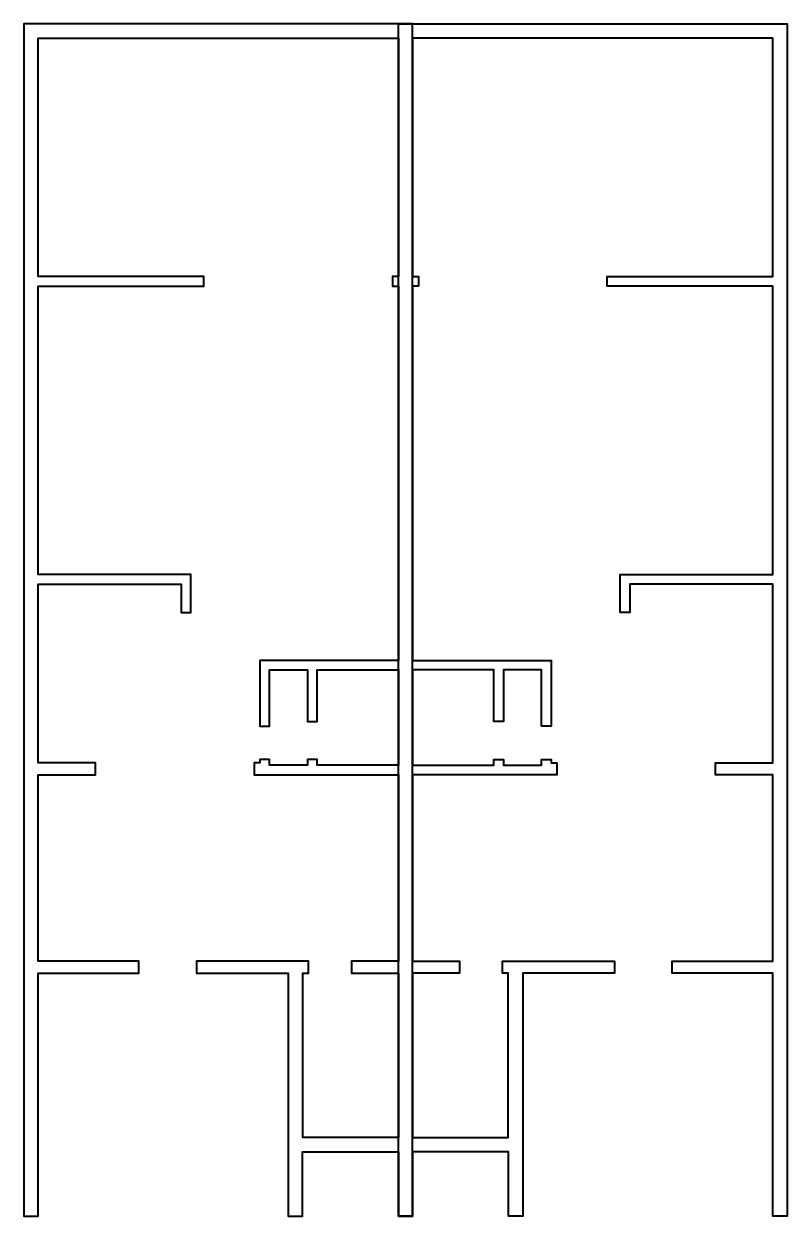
# Model space of a CAD drawing. Header units: inches. Extents: x 169576 to 185576, y -207745 to -182745.
import ezdxf

# ---------------------------------------------------------------- set-up
doc = ezdxf.new("R2010")
doc.units = ezdxf.units.IN
doc.header["$MEASUREMENT"] = 0
doc.layers.add('Pavo-WALL-AR', color=7, linetype='Continuous', lineweight=40)

msp = doc.modelspace()

# ---------------------------------------------------------------- linework, layer by layer
at = {"layer": 'Pavo-WALL-AR', "color": 1, "elevation": 0}
for points in [[(169576, -182745), (169576, -207745), (169876, -207745), (169876, -202647), (171986, -202647), (171986, -202397), (169876, -202397), (169876, -198491), (171075, -198491), (171075, -198241), (169876, -198241), (169876, -194491), (172875, -194491), (172875, -195091), (173075, -195091), (173075, -194291), (169876, -194291), (169876, -188245), (173351, -188245), (173351, -188045), (169876, -188045), (169876, -183045), (177426, -183045), (177426, -188045), (177306, -188045), (177306, -188245), (177426, -188245), (177426, -196091), (174525, -196091), (174525, -197471), (174725, -197471), (174725, -196291), (175525, -196291), (175525, -197371), (175725, -197371), (175725, -196291), (177426, -196291), (177426, -198291), (175725, -198291), (175725, -198171), (175525, -198171), (175525, -198291), (174725, -198291), (174725, -198171), (174525, -198171), (174525, -198241), (174405, -198241), (174405, -198491), (177426, -198491), (177426, -202397), (176446, -202397), (176446, -202647), (177426, -202647), (177426, -206095), (175426, -206095), (175426, -202647), (175546, -202647), (175546, -202397), (173196, -202397), (173196, -202647), (175116, -202647), (175116, -207745), (175416, -207745), (175416, -206395), (177426, -206395), (177426, -207745), (177726, -207745), (177726, -182745), (169576, -182745), (169576, -207745)], [(185576, -182745), (185576, -207745), (185276, -207745), (185276, -202647), (183166, -202647), (183166, -202397), (185276, -202397), (185276, -198491), (184077, -198491), (184077, -198241), (185276, -198241), (185276, -194491), (182277, -194491), (182277, -195091), (182077, -195091), (182077, -194291), (185276, -194291), (185276, -188245), (181801, -188245), (181801, -188045), (185276, -188045), (185276, -183045), (177726, -183045), (177726, -188045), (177846, -188045), (177846, -188245), (177726, -188245), (177726, -196091), (180627, -196091), (180627, -197471), (180427, -197471), (180427, -196291), (179627, -196291), (179627, -197371), (179427, -197371), (179427, -196291), (177726, -196291), (177726, -198291), (179427, -198291), (179427, -198171), (179627, -198171), (179627, -198291), (180427, -198291), (180427, -198171), (180627, -198171), (180627, -198241), (180747, -198241), (180747, -198491), (177726, -198491), (177726, -202397), (178706, -202397), (178706, -202647), (177726, -202647), (177726, -206095), (179726, -206095), (179726, -202647), (179606, -202647), (179606, -202397), (181956, -202397), (181956, -202647), (180036, -202647), (180036, -207745), (179736, -207745), (179736, -206395), (177726, -206395), (177726, -207745), (177426, -207745), (177426, -182745), (185576, -182745), (185576, -207745)]]:
    msp.add_lwpolyline(points, dxfattribs=at)

doc.saveas('drawing.dxf')
